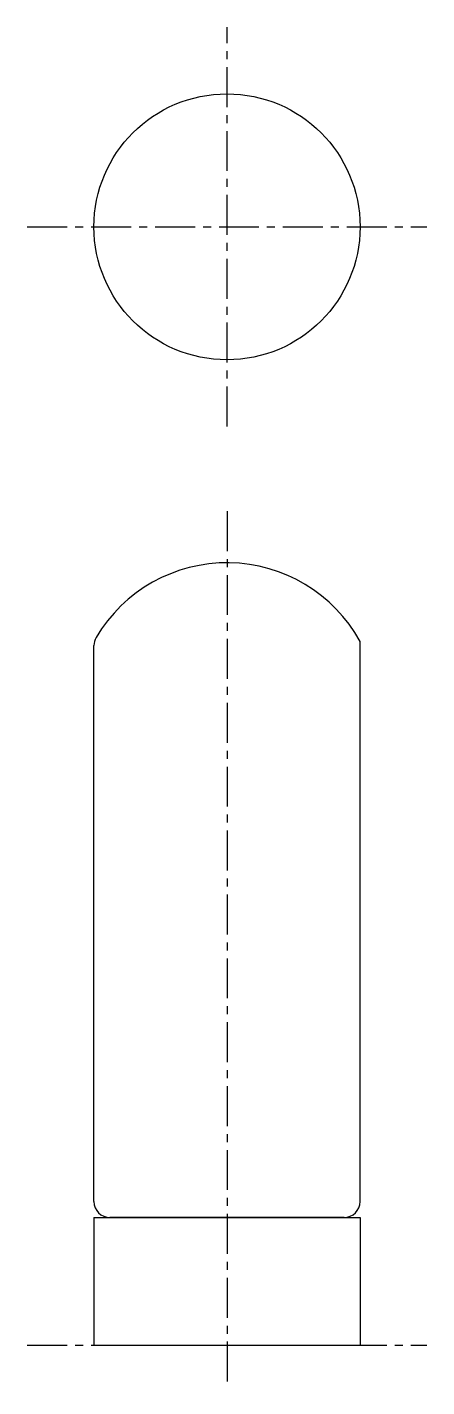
# Model space of a CAD drawing. Units: millimetres on the paper. Extents: x -29 to 21, y -72 to 98.
import ezdxf

# ---------------------------------------------------------------- set-up
doc = ezdxf.new("R2010")
doc.units = ezdxf.units.MM
doc.linetypes.add('CHAIN1', pattern=[8, 5, -1, 1, -1])
doc.layers.add('0-0_OUTLINE', color=3, linetype='Continuous')
doc.layers.add('0-1_CENTER LINE', color=4, linetype='CHAIN1')

msp = doc.modelspace()

# ---------------------------------------------------------------- linework, layer by layer
at = {"layer": '0-0_OUTLINE'}
for p, q in [((-20.59, -48.878), (-20.59, 20.747)), ((12.71, -48.878), (12.71, 21.275)), ((-20.59, -50.878), (-20.59, -66.878)), ((-20.59, -50.878), (12.71, -50.878)), ((10.71, -50.878), (-18.59, -50.878)), ((12.71, -50.878), (12.71, -66.878)), ((-20.59, -66.878), (12.71, -66.878))]:
    msp.add_line(p, q, dxfattribs=at)
msp.add_circle((-3.94, 73.189), 16.65, dxfattribs=at)
for centre, radius, start, end in [((-3.94, 12.122), 19, 28.79892, 149.51531), ((-18.59, 20.747), 2, 149.51531, 180), ((-18.59, 20.747), 2, 149.51531, 180), ((-18.59, -48.878), 2, 180, 270), ((10.71, -48.878), 2, 270, 0)]:
    msp.add_arc(centre, radius, start, end, dxfattribs=at)
at = {"layer": '0-1_CENTER LINE'}
for p, q in [((-3.94, 48.189), (-3.94, 98.189)), ((-28.94, 73.189), (21.06, 73.189)), ((-3.94, 37.58), (-3.94, -72.073)), ((-28.94, -66.878), (21.06, -66.878))]:
    msp.add_line(p, q, dxfattribs=at)

doc.saveas('drawing.dxf')
